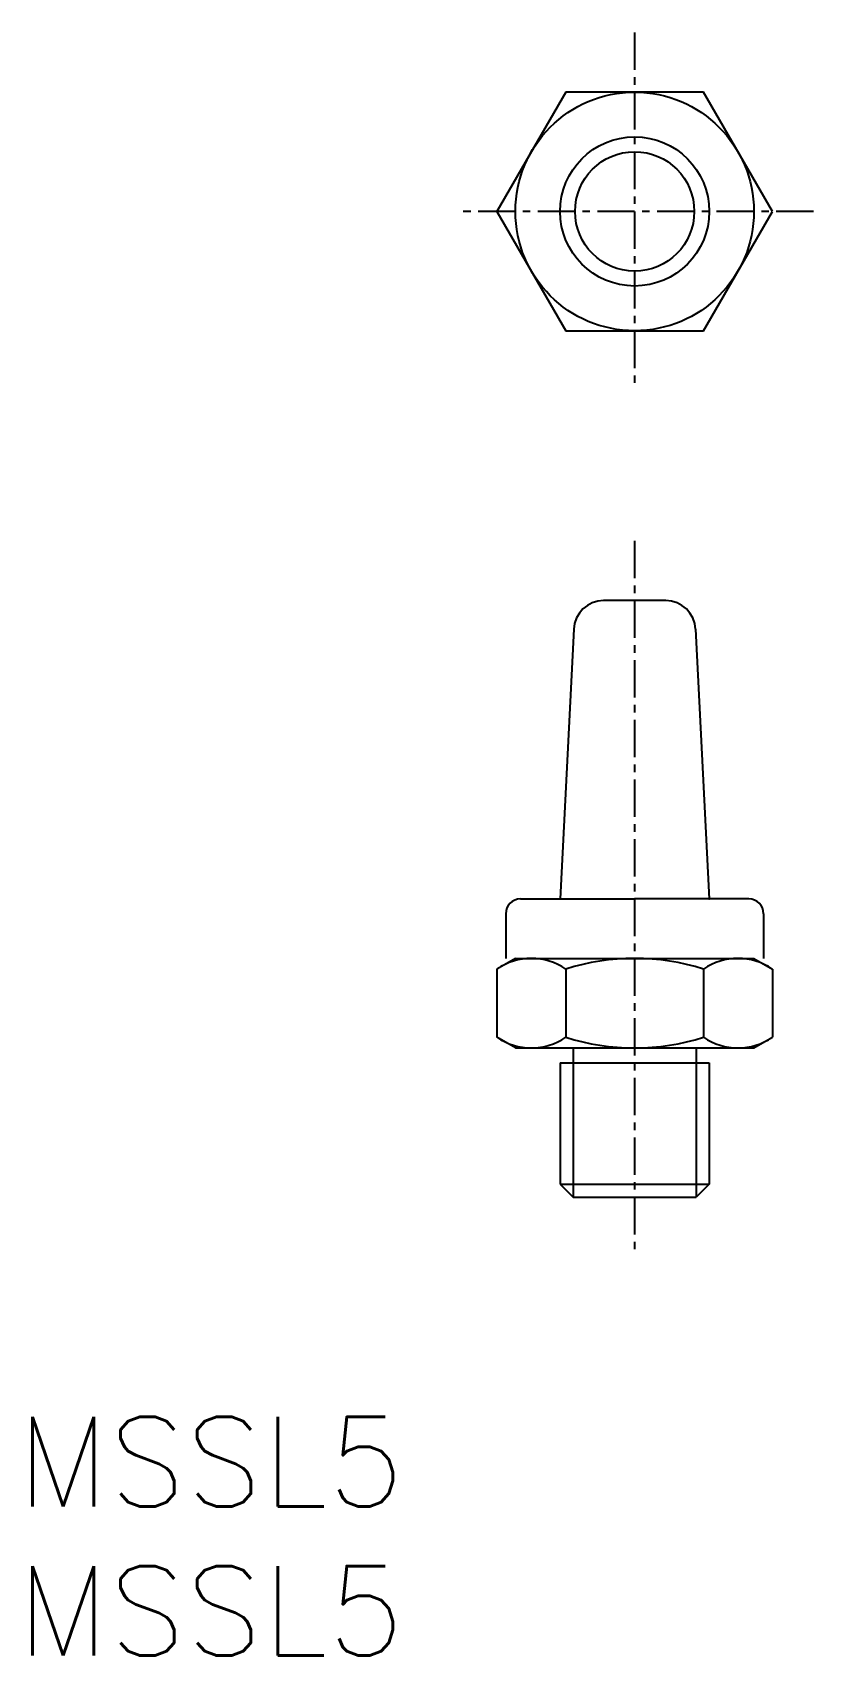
# Model space of a CAD drawing. Extents: x 114.2 to 140.4, y 59.6 to 114.
import ezdxf
from ezdxf.enums import TextEntityAlignment as Align

# ---------------------------------------------------------------- set-up
doc = ezdxf.new("R2010")
doc.units = 0
doc.linetypes.add('CENTER', pattern=[2, 1.25, -0.25, 0.25, -0.25])
doc.layers.get('0').update_dxf_attribs({"linetype": 'CONTINUOUS'})
doc.layers.add('CENTER', color=1, linetype='CENTER')
doc.styles.get("Standard").update_dxf_attribs({"font": 'txt.shx', "bigfont": 'extfont.shx'})

msp = doc.modelspace()

# ---------------------------------------------------------------- linework, layer by layer
at = {"color": 7, "linetype": 'CONTINUOUS'}
for p, q in [((132.061, 112.023), (129.752, 108.023)), ((136.68, 112.023), (132.061, 112.023)), ((138.99, 108.023), (136.68, 112.023)), ((131.484, 111.023), (131.484, 111.023)), ((130.907, 110.023), (130.907, 110.023)), ((129.752, 108.023), (132.061, 104.023)), ((136.68, 104.023), (138.99, 108.023)), ((132.061, 104.023), (136.68, 104.023)), ((135.412, 94.977), (133.33, 94.977)), ((132.331, 94.019), (131.871, 84.977)), ((136.411, 94.019), (136.871, 84.977)), ((130.546, 84.977), (134.371, 84.977)), ((138.196, 84.977), (134.371, 84.977)), ((130.046, 84.477), (130.046, 82.977)), ((138.696, 84.477), (138.696, 82.977)), ((130.371, 82.977), (129.752, 82.62)), ((130.371, 82.977), (138.371, 82.977)), ((138.371, 82.977), (138.99, 82.62)), ((129.752, 82.62), (129.752, 80.334)), ((132.061, 82.62), (132.061, 80.334)), ((136.68, 82.62), (136.68, 80.334)), ((138.99, 82.62), (138.99, 80.334)), ((130.371, 79.977), (129.752, 80.334)), ((138.371, 79.977), (138.99, 80.334)), ((130.371, 79.977), (138.371, 79.977)), ((130.371, 79.977), (138.371, 79.977)), ((131.871, 79.477), (136.871, 79.477)), ((131.871, 79.477), (131.871, 75.41)), ((136.871, 79.477), (136.871, 75.41)), ((131.871, 75.41), (136.871, 75.41)), ((131.871, 75.41), (132.304, 74.977)), ((136.871, 75.41), (136.438, 74.977)), ((132.304, 74.977), (136.438, 74.977))]:
    msp.add_line(p, q, dxfattribs=at)
at = {"color": 3, "linetype": 'CONTINUOUS'}
for p, q in [((132.304, 79.977), (132.304, 74.977)), ((136.438, 79.977), (136.438, 74.977))]:
    msp.add_line(p, q, dxfattribs=at)
at = {"color": 7, "linetype": 'CONTINUOUS'}
for radius in [4, 2]:
    msp.add_circle((134.371, 108.023), radius, dxfattribs=at)
at = {"color": 3, "linetype": 'CONTINUOUS'}
msp.add_circle((134.371, 108.023), 2.5, dxfattribs=at)
at = {"color": 7, "linetype": 'CONTINUOUS'}
for centre, radius, start, end in [((133.33, 93.977), 1, 90, 177.6141), ((135.412, 93.977), 1, 2.3859, 90), ((130.546, 84.477), 0.5, 90, 180), ((138.196, 84.477), 0.5, 0, 90), ((130.907, 80.932), 2.045, 55.6159, 124.3842), ((134.371, 75.334), 7.643, 72.4121, 107.5879), ((137.835, 80.932), 2.045, 55.6158, 124.3841), ((130.907, 82.022), 2.045, 235.6158, 304.3841), ((134.371, 87.62), 7.643, 252.4121, 287.5879), ((137.835, 82.022), 2.045, 235.6159, 304.3842)]:
    msp.add_arc(centre, radius, start, end, dxfattribs=at)
for p in [(131.871, 84.977), (136.871, 84.977)]:
    msp.add_point(p, dxfattribs=at)
at = {"layer": 'CENTER', "color": 1, "linetype": 'CENTER'}
for p, q in [((134.371, 114.023), (134.371, 102.023)), ((140.371, 108.023), (128.371, 108.023)), ((134.371, 96.977), (134.371, 72.977))]:
    msp.add_line(p, q, dxfattribs=at)

# ---------------------------------------------------------------- texts
at = {"color": 7, "linetype": 'CONTINUOUS'}
for p in [(113.659, 66.108), (113.659, 61.108)]:
    msp.add_text('MSSL5', height=3, dxfattribs=at).set_placement(p, align=Align.MIDDLE_LEFT)

doc.saveas('drawing.dxf')
